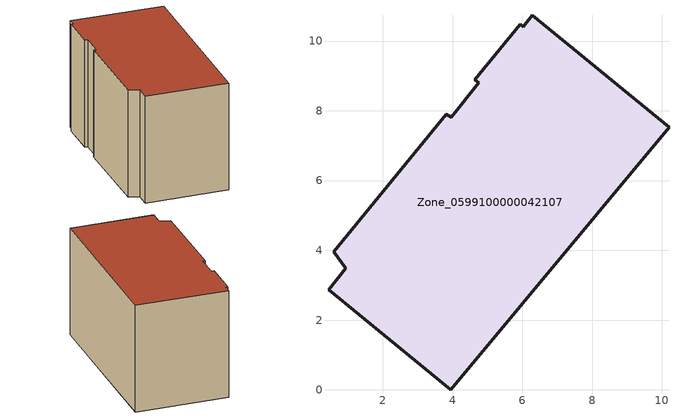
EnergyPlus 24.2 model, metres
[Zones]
Zone_0599100000042107
 floor ground (C_G): 0.94,3.49 0.59,3.96 3.82,7.9 3.96,7.82 4.75,8.81 4.64,8.89 5.94,10.48 6.03,10.41 6.29,10.74 10.21,7.53 3.95,0 0.44,2.88 z0
 wall outside (C_F): 4.75,8.81 3.96,7.82 3.82,7.9 0.59,3.96 0.94,3.49 0.44,2.88 3.95,0 10.21,7.53 6.29,10.74 6.03,10.41 5.94,10.48 4.64,8.89 4.75,8.81 z0:6.01
 roof outside (C_R): 0.94,3.49 0.44,2.88 3.95,0 10.21,7.53 6.29,10.74 6.03,10.41 5.94,10.48 4.64,8.89 4.75,8.81 3.96,7.82 3.82,7.9 0.59,3.96 z6.01
[BUILDING]
Pand.0599100000042107: North Axis=0; Terrain=City; Loads Convergence Tolerance Value=0.04; Temperature Convergence Tolerance Value=0.4; Solar Distribution=FullExterior; Maximum Number of Warmup Days=25; Minimum Number of Warmup Days=1
[Site:Location]
Rotterdam.The.Hague.AP_ZH_NLD Design_Conditions: Latitude=51.96; Longitude=4.45; Time Zone=1; Elevation=-4.5
[SITE:GROUNDTEMPERATURE:BUILDINGSURFACE]
18, 18, 18, 18, 18, 18, 18, 18, 18, 18, 18, 18
[MATERIAL] Thermal Absorptance=0.9; Solar Absorptance=0.7; Visible Absorptance=0.7
Name | Roughness | Thickness | Conductivity | Density | Specific Heat
G.TC.1946 | MediumSmooth | 0.15 | 1 | 540 | 1210
F.TC.1946 | Rough | 0.3 | 0.857143 | 1920 | 840
R.TC.1946 | MediumRough | 0.2 | 0.909091 | 1500 | 1000
[CONSTRUCTION]
C_G: G.TC.1946
C_F: F.TC.1946
C_R: R.TC.1946
[ZONE]
Zone_0599100000042107: Type=1; Multiplier=1; Ceiling Height=Autocalculate; Volume=Autocalculate; Floor Area=autocalculate; Part of Total Floor Area=Yes
[ZONEINFILTRATION:DESIGNFLOWRATE]
Infil_Zone_0599100000042107: Zone or ZoneList or Space or SpaceList=Zone_0599100000042107; Schedule=AlwaysOn; Design Flow Rate Calculation Method=Flow/Area; Flow Rate per Floor Area=0.003; Constant Term Coefficient=1; Temperature Term Coefficient=0; Velocity Term Coefficient=0; Velocity Squared Term Coefficient=0
[HVACTEMPLATE:ZONE:IDEALLOADSAIRSYSTEM]
Zone_0599100000042107: Maximum Heating Supply Air Temperature=50; Minimum Cooling Supply Air Temperature=13; Maximum Heating Supply Air Humidity Ratio=0.0156; Minimum Cooling Supply Air Humidity Ratio=0.0077; Heating Limit=NoLimit; Cooling Limit=NoLimit; Dehumidification Control Type=ConstantSensibleHeatRatio; Cooling Sensible Heat Ratio=0.7; Dehumidification Setpoint=60; Humidification Control Type=None; Humidification Setpoint=30; Outdoor Air Method=None; Outdoor Air Flow Rate per Person=0.00944; Outdoor Air Flow Rate per Zone Floor Area=0; Outdoor Air Flow Rate per Zone=0; Demand Controlled Ventilation Type=None; Outdoor Air Economizer Type=NoEconomizer; Heat Recovery Type=None; Sensible Heat Recovery Effectiveness=0.7; Latent Heat Recovery Effectiveness=0.65
[ZONECONTROL:THERMOSTAT]
ThermostatControl_Zone_0599100000042107: Zone or ZoneList=Zone_0599100000042107; Control Type Schedule=DualSetpointControlType; Control 1=Thermostat_Zone_0599100000042107; Temperature Difference Between Cutout And Setpoint=0
[THERMOSTATSETPOINT:DUALSETPOINT]
Thermostat_Zone_0599100000042107: Heating Setpoint Temperature Schedule=HeatingSetpoint_Zone_0599100000042107; Cooling Setpoint Temperature Schedule=CoolingSetpoint_Zone_0599100000042107
[SCHEDULE:COMPACT]
HeatingSetpoint_Zone_0599100000042107: Through: 12/31, For: AllDays, Until: 24:00, 21
CoolingSetpoint_Zone_0599100000042107: Through: 12/31, For: AllDays, Until: 24:00, 24
DualSetpointControlType: Through: 12/31, For: AllDays, Until: 24:00, 4
AlwaysOn: Through: 12/31, For: AllDays, Until: 24:00, 1
